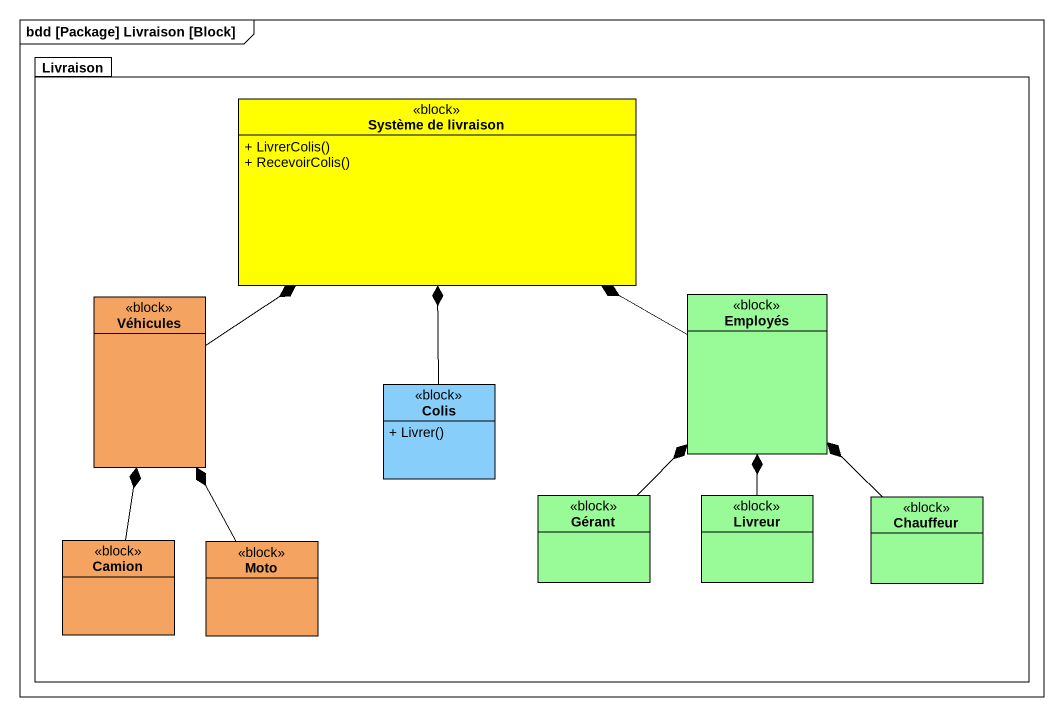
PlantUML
@startuml
mainframe bdd [Package] Livraison [Block]
hide circle
hide empty members
skinparam classAttributeIconSize 0
package Livraison {
  class "Système de livraison" as Système_de_livraison <<block>> #FFFF00 {
    + LivrerColis()
    + RecevoirColis()
  }
  class Véhicules <<block>> #F4A460
  class Employés <<block>> #98FB98
  class Colis <<block>> #87CEFA {
    + Livrer()
  }
  class Gérant <<block>> #98FB98
  class Livreur <<block>> #98FB98
  class Chauffeur <<block>> #98FB98
  class Camion <<block>> #F4A460
  class Moto <<block>> #F4A460
}
Véhicules -up-* Système_de_livraison
Employés -left-* Système_de_livraison
Colis -up-* Système_de_livraison
Gérant -up-* Employés
Livreur -up-* Employés
Chauffeur -up-* Employés
Camion -up-* Véhicules
Moto -up-* Véhicules
@enduml
